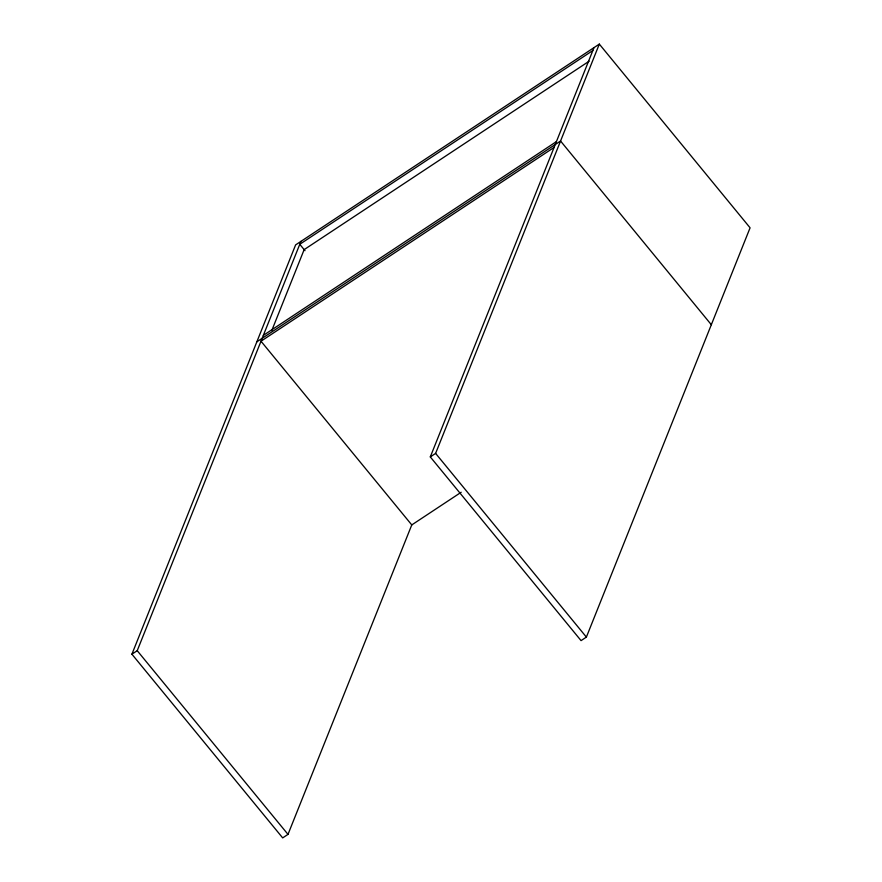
<?xml version="1.0" encoding="UTF-8"?>
<svg xmlns="http://www.w3.org/2000/svg" width="882" height="882" viewBox="0 0 882 882"><rect width="100%" height="100%" fill="white"/><g stroke="black" fill="none" stroke-linecap="round" stroke-linejoin="round"><path stroke-width="1.32" d="M411.916 524.558L287.995 834.383L282.681 837.9L131.914 654.19L295.613 244.898L599.319 44.1L750.086 227.81L586.387 637.102L581.062 640.619L430.295 456.909L594.005 47.617M131.914 654.19L137.228 650.684L300.938 241.381M271.755 330.596L304.147 249.628L589.165 61.178M430.295 456.909L435.609 453.392L599.319 44.1M592.836 50.528L299.77 244.292L304.996 250.664M263.332 335.392L556.399 141.616M256.86 341.819L560.555 141.021L711.322 324.719M554.072 147.437L261.006 341.213L411.773 524.922L461.198 492.244M435.609 453.392L586.387 637.102M137.228 650.684L287.995 834.383"/></g></svg>
